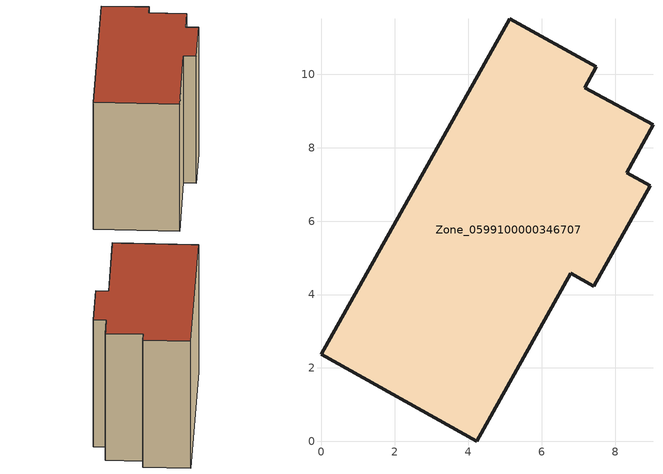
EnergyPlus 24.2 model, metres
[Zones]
Zone_0599100000346707
 floor ground (C_G): 0,2.37 5.13,11.52 7.49,10.2 7.17,9.64 9.03,8.62 8.32,7.32 8.96,6.97 7.42,4.22 6.79,4.58 4.23,0 z0
 wall outside (C_F): 8.32,7.32 9.03,8.62 7.17,9.64 7.49,10.2 5.13,11.52 0,2.37 4.23,0 6.79,4.58 7.42,4.22 8.96,6.97 8.32,7.32 z0:8.3
 roof outside (C_R): 7.42,4.22 8.96,6.97 8.32,7.32 9.03,8.62 7.17,9.64 7.49,10.2 5.13,11.52 0,2.37 4.23,0 6.79,4.58 z8.3
[BUILDING]
Pand.0599100000346707: North Axis=0; Terrain=City; Loads Convergence Tolerance Value=0.04; Temperature Convergence Tolerance Value=0.4; Solar Distribution=FullExterior; Maximum Number of Warmup Days=25; Minimum Number of Warmup Days=1
[Site:Location]
Rotterdam.The.Hague.AP_ZH_NLD Design_Conditions: Latitude=51.96; Longitude=4.45; Time Zone=1; Elevation=-4.5
[SITE:GROUNDTEMPERATURE:BUILDINGSURFACE]
18, 18, 18, 18, 18, 18, 18, 18, 18, 18, 18, 18
[MATERIAL] Thermal Absorptance=0.9; Solar Absorptance=0.7; Visible Absorptance=0.7
Name | Roughness | Thickness | Conductivity | Density | Specific Heat
G.TC.1992-2005 | MediumSmooth | 0.15 | 0.06 | 540 | 1210
F.TC.1992-2005 | Rough | 0.3 | 0.12 | 1920 | 840
R.TC.1992-2005 | MediumRough | 0.2 | 0.08 | 1500 | 1000
[CONSTRUCTION]
C_G: G.TC.1992-2005
C_F: F.TC.1992-2005
C_R: R.TC.1992-2005
[ZONE]
Zone_0599100000346707: Type=1; Multiplier=1; Ceiling Height=Autocalculate; Volume=Autocalculate; Floor Area=autocalculate; Part of Total Floor Area=Yes
[ZONEINFILTRATION:DESIGNFLOWRATE]
Infil_Zone_0599100000346707: Zone or ZoneList or Space or SpaceList=Zone_0599100000346707; Schedule=AlwaysOn; Design Flow Rate Calculation Method=Flow/Area; Flow Rate per Floor Area=0.0015; Constant Term Coefficient=1; Temperature Term Coefficient=0; Velocity Term Coefficient=0; Velocity Squared Term Coefficient=0
[HVACTEMPLATE:ZONE:IDEALLOADSAIRSYSTEM]
Zone_0599100000346707: Maximum Heating Supply Air Temperature=50; Minimum Cooling Supply Air Temperature=13; Maximum Heating Supply Air Humidity Ratio=0.0156; Minimum Cooling Supply Air Humidity Ratio=0.0077; Heating Limit=NoLimit; Cooling Limit=NoLimit; Dehumidification Control Type=ConstantSensibleHeatRatio; Cooling Sensible Heat Ratio=0.7; Dehumidification Setpoint=60; Humidification Control Type=None; Humidification Setpoint=30; Outdoor Air Method=None; Outdoor Air Flow Rate per Person=0.00944; Outdoor Air Flow Rate per Zone Floor Area=0; Outdoor Air Flow Rate per Zone=0; Demand Controlled Ventilation Type=None; Outdoor Air Economizer Type=NoEconomizer; Heat Recovery Type=None; Sensible Heat Recovery Effectiveness=0.7; Latent Heat Recovery Effectiveness=0.65
[ZONECONTROL:THERMOSTAT]
ThermostatControl_Zone_0599100000346707: Zone or ZoneList=Zone_0599100000346707; Control Type Schedule=DualSetpointControlType; Control 1=Thermostat_Zone_0599100000346707; Temperature Difference Between Cutout And Setpoint=0
[THERMOSTATSETPOINT:DUALSETPOINT]
Thermostat_Zone_0599100000346707: Heating Setpoint Temperature Schedule=HeatingSetpoint_Zone_0599100000346707; Cooling Setpoint Temperature Schedule=CoolingSetpoint_Zone_0599100000346707
[SCHEDULE:COMPACT]
HeatingSetpoint_Zone_0599100000346707: Through: 12/31, For: AllDays, Until: 24:00, 21
CoolingSetpoint_Zone_0599100000346707: Through: 12/31, For: AllDays, Until: 24:00, 24
DualSetpointControlType: Through: 12/31, For: AllDays, Until: 24:00, 4
AlwaysOn: Through: 12/31, For: AllDays, Until: 24:00, 1
